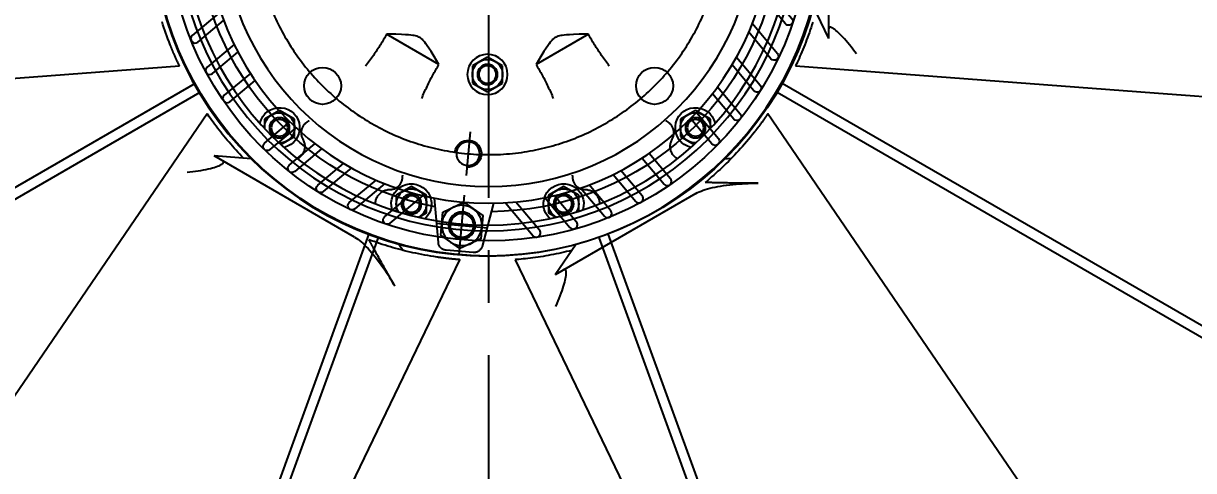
# Model space of a CAD drawing. Header units: millimetres. Extents: x -69382 to 174843, y -46375 to 101648.
# Drawn here: x -67801 to -66408, y -20554 to -20022 of the extents above; entities that cross this region are included whole.
import ezdxf

# ---------------------------------------------------------------- set-up
doc = ezdxf.new("R2010")
doc.units = ezdxf.units.MM
doc.header["$LTSCALE"] = 1000
for name, pattern in [('CENTER', [50.8, 31.75, -6.35, 6.35, -6.35]), ('CENTER2', [1.125, 0.75, -0.125, 0.125, -0.125]), ('PHANTOM', [2.5, 1.25, -0.25, 0.25, -0.25, 0.25, -0.25])]:
    doc.linetypes.add(name, pattern=pattern)
for name, color, linetype in [('1', 3, 'Continuous'), ('CEN', 1, 'CENTER'), ('DIM1', 1, 'Continuous'), ('PHA', 6, 'PHANTOM')]:
    doc.layers.add(name, color=color, linetype=linetype)
doc.styles.add('WGTXT', font='DotumChe.ttf')
doc.dimstyles.new('DIM-01', dxfattribs={"dimscale": 100, "dimtxt": 3, "dimasz": 0.6, "dimexe": 0, "dimexo": 0, "dimgap": 1, "dimtad": 1, "dimdec": 0, "dimrnd": 0.001, "dimzin": 1, "dimdsep": 46, "dimlunit": 6, "dimtxsty": 'WGTXT', "dimblk": 'DOT', "dimcen": 0, "dimclrd": 1, "dimclre": 1, "dimclrt": 3, "dimadec": 4, "dimazin": 0, "dimtfac": 1, "dimtdec": 0, "dimtix": 1, "dimtmove": 2, "dimatfit": 3, "dimldrblk": 'DOT', "dimfxl": 1.5, "dimlwd": -1, "dimarcsym": 0})

# ---------------------------------------------------------------- blocks, each defined once
blk = doc.blocks.new('MM2')
at = {"color": 140, "linetype": 'Continuous'}
for p, q in [((-27.5, 189), (27.5, 189)), ((-27.5, 189), (-27.5, 171.45)), ((27.5, 189), (27.5, 171.45)), ((-213, 63.5), (-164.99, 63.5)), ((-218, -58.5), (-218, 58.5)), ((-9, 28.62), (-9, 23)), ((9, 28.62), (9, 23)), ((-9, 23), (9, 23)), ((-213, -63.5), (-164.99, -63.5))]:
    blk.add_line(p, q, dxfattribs=at)
for points in [[(-21.11, 167.32), (-21.11, 187.57, -1), (-16.11, 187.57), (-16.11, 167.87)], [(21.11, 167.32), (21.11, 187.57, 1), (16.11, 187.57), (16.11, 167.87)], [(-60.55, 157.4), (-60.55, 179.32, -1), (-55.55, 179.32), (-55.55, 159.23)], [(-40.55, 163.7), (-40.55, 184.6, -1), (-35.55, 184.6), (-35.55, 164.85)], [(40.55, 163.7), (40.55, 184.6, 1), (35.55, 184.6), (35.55, 164.85)], [(60.55, 157.4), (60.55, 179.32, 1), (55.55, 179.32), (55.55, 159.23)], [(-80.55, 148.16), (-80.55, 171.36, -1), (-75.55, 171.36), (-75.55, 150.77)], [(80.55, 148.16), (80.55, 171.36, 1), (75.55, 171.36), (75.55, 150.77)], [(-100.55, 135.39), (-100.55, 160.96, -1), (-95.55, 160.96), (-95.55, 138.96)], [(100.55, 135.39), (100.55, 160.96, 1), (95.55, 160.96), (95.55, 138.96)], [(-135.39, 100.55), (-160.98, 100.55, 1), (-160.98, 95.55), (-138.96, 95.55)], [(135.39, 100.55), (160.98, 100.55, -1), (160.98, 95.55), (138.96, 95.55)], [(-148.16, 80.55), (-171.57, 80.55, 1), (-171.57, 75.55), (-150.77, 75.55)], [(148.16, 80.55), (171.57, 80.55, -1), (171.57, 75.55), (150.77, 75.55)], [(-157.4, 60.55), (-179.32, 60.55, 1), (-179.32, 55.55), (-159.23, 55.55)], [(157.4, 60.55), (179.32, 60.55, -1), (179.32, 55.55), (159.23, 55.55)], [(-163.7, 40.55), (-184.61, 40.55, 1), (-184.61, 35.55), (-164.85, 35.55)], [(163.7, 40.55), (184.61, 40.55, -1), (184.61, 35.55), (164.85, 35.55)], [(-167.32, 21.11), (-187.55, 21.11, 1), (-187.55, 16.11), (-167.87, 16.11)], [(167.32, 21.11), (187.55, 21.11, -1), (187.55, 16.11), (167.87, 16.11)], [(-167.32, -21.11), (-187.55, -21.11, -1), (-187.55, -16.11), (-167.87, -16.11)], [(167.32, -21.11), (187.55, -21.11, 1), (187.55, -16.11), (167.87, -16.11)], [(-163.7, -40.55), (-184.61, -40.55, -1), (-184.61, -35.55), (-164.85, -35.55)], [(163.7, -40.55), (184.61, -40.55, 1), (184.61, -35.55), (164.85, -35.55)], [(-157.4, -60.55), (-179.32, -60.55, -1), (-179.32, -55.55), (-159.23, -55.55)], [(157.4, -60.55), (179.32, -60.55, 1), (179.32, -55.55), (159.23, -55.55)], [(-148.16, -80.55), (-171.57, -80.55, -1), (-171.57, -75.55), (-150.77, -75.55)], [(148.16, -80.55), (171.57, -80.55, 1), (171.57, -75.55), (150.77, -75.55)], [(-135.39, -100.55), (-160.98, -100.55, -1), (-160.98, -95.55), (-138.96, -95.55)], [(135.39, -100.55), (160.98, -100.55, 1), (160.98, -95.55), (138.96, -95.55)], [(-100.55, -135.39), (-100.55, -160.96, 1), (-95.55, -160.96), (-95.55, -138.96)], [(100.55, -135.39), (100.55, -160.96, -1), (95.55, -160.96), (95.55, -138.96)], [(-80.55, -148.16), (-80.55, -171.36, 1), (-75.55, -171.36), (-75.55, -150.77)], [(80.55, -148.16), (80.55, -171.36, -1), (75.55, -171.36), (75.55, -150.77)], [(-60.55, -157.4), (-60.55, -179.32, 1), (-55.55, -179.32), (-55.55, -159.23)], [(60.55, -157.4), (60.55, -179.32, -1), (55.55, -179.32), (55.55, -159.23)], [(-40.55, -163.7), (-40.55, -184.6, 1), (-35.55, -184.6), (-35.55, -164.85)], [(40.55, -163.7), (40.55, -184.6, -1), (35.55, -184.6), (35.55, -164.85)], [(-21.11, -167.32), (-21.11, -187.57, 1), (-16.11, -187.57), (-16.11, -167.87)], [(21.11, -167.32), (21.11, -187.57, -1), (16.11, -187.57), (16.11, -167.87)]]:
    blk.add_lwpolyline(points, format="xyb", dxfattribs=at)
for points in [[(-106.11, 131.07), (-127.87, 146.3, 0.36397), (-134.27, 145.74), (-145.74, 134.28, 0.36397), (-146.3, 127.87), (-131.07, 106.12)], [(131.07, 106.11), (146.3, 127.87, 0.36397), (145.74, 134.27), (134.28, 145.74, 0.36397), (127.87, 146.3), (106.12, 131.07)], [(-131.07, -106.11), (-146.3, -127.87, 0.36397), (-145.74, -134.27), (-134.28, -145.74, 0.36397), (-127.87, -146.3), (-106.12, -131.07)], [(106.11, -131.07), (127.87, -146.3, 0.36397), (134.27, -145.74), (145.74, -134.28, 0.36397), (146.3, -127.87), (131.07, -106.12)]]:
    blk.add_lwpolyline(points, format="xyb")
for points in [[(-132.63, 115.66), (-119.25, 119.25), (-115.66, 132.63), (-125.46, 142.43), (-138.84, 138.84), (-142.43, 125.46)], [(115.66, 132.63), (119.25, 119.25), (132.63, 115.66), (142.43, 125.46), (138.84, 138.84), (125.46, 142.43)], [(-115.66, -132.63), (-119.25, -119.25), (-132.63, -115.66), (-142.43, -125.46), (-138.84, -138.84), (-125.46, -142.43)], [(132.63, -115.66), (119.25, -119.25), (115.66, -132.63), (125.46, -142.43), (138.84, -138.84), (142.43, -125.46)]]:
    blk.add_lwpolyline(points, close=True, dxfattribs=at)
for centre, radius in [((0, 0), 168.64), ((0, 0), 158.72), ((-129.05, 129.05), 12), ((129.05, 129.05), 12), ((-129.05, 129.05), 8), ((-129.05, 129.05), 8), ((-129.05, 129.05), 7), ((129.05, 129.05), 8), ((129.05, 129.05), 8), ((129.05, 129.05), 7), ((-98.78, 98.78), 7), ((98.78, 98.78), 7), ((0, 0), 7), ((-98.78, -98.78), 7), ((98.78, -98.78), 7), ((-129.05, -129.05), 12), ((129.05, -129.05), 12), ((-129.05, -129.05), 8), ((-129.05, -129.05), 8), ((-129.05, -129.05), 7), ((129.05, -129.05), 8), ((129.05, -129.05), 8), ((129.05, -129.05), 7)]:
    blk.add_circle(centre, radius, dxfattribs=at)
for centre, radius, start, end in [((0, 0), 173.64, 50.5317, 129.46573), ((0, 0), 173.64, 140.5317, 219.46573), ((-98.78, 98.78), 8, 226.64076, 135), ((0, 0), 173.64, 320.5317, 39.46573), ((98.78, 98.78), 8, 136.64076, 45), ((-213, 58.5), 5, 90, 180), ((-164.99, 68.5), 5, 270, 337.45276), ((0, 0), 30, 107.4576, 72.5424), ((0, 0), 8, 270, 180), ((-213, -58.5), 5, 180, 270), ((-164.99, -68.5), 5, 22.54724, 90), ((-98.78, -98.78), 8, 316.64076, 225), ((98.78, -98.78), 8, 46.64076, 315), ((0, 0), 173.64, 230.5317, 309.46573)]:
    blk.add_arc(centre, radius, start, end, dxfattribs=at)
at = {"layer": 'CEN'}
for p, q in [((-141.42, 141.42), (-116.31, 116.31)), ((-140.08, 118.02), (-118.02, 140.08)), ((141.42, 141.42), (116.31, 116.31)), ((118.02, 140.08), (140.08, 118.02)), ((-89.59, 89.59), (-107.98, 107.98)), ((89.59, 89.59), (107.98, 107.98)), ((-89.59, -89.59), (-107.98, -107.98)), ((89.59, -89.59), (107.98, -107.98)), ((-141.42, -141.42), (-116.31, -116.31)), ((-118.02, -140.08), (-140.08, -118.02)), ((141.42, -141.42), (116.31, -116.31)), ((140.08, -118.02), (118.02, -140.08))]:
    blk.add_line(p, q, dxfattribs=at)
blk.add_circle((0, 0), 139.7, dxfattribs=at)
blk = doc.blocks.new('새G')
at = {"color": 3, "linetype": 'Continuous'}
for p, q in [((-542.76, -309.9), (-174.69, -97.39)), ((174.69, -97.39), (542.76, -309.9)), ((-171.69, -102.59), (-539.76, -315.09)), ((539.76, -315.09), (171.69, -102.59)), ((-216.58, -586.28), (-71.22, -186.89)), ((71.22, -186.89), (216.58, -586.28)), ((-65.58, -188.94), (-210.94, -588.33)), ((210.94, -588.33), (65.58, -188.94))]:
    blk.add_line(p, q, dxfattribs=at)
blk = doc.blocks.new('IMPELLER')
for p, q in [((23533.61, 14686.37), (23533.61, 14589.77)), ((23543.14, 14609.73), (23533.61, 14589.77)), ((23676.59, 14592.43), (23707.71, 14574.46)), ((23765.5, 14574.46), (23796.63, 14592.43)), ((23727.61, 14573.65), (23732.11, 14576.24)), ((23727.61, 14568.45), (23727.61, 14573.65)), ((23732.11, 14576.24), (23736.61, 14578.84)), ((23736.61, 14578.84), (23741.11, 14576.24)), ((23741.11, 14576.24), (23745.61, 14573.65)), ((23745.61, 14573.65), (23745.61, 14568.45)), ((23727.61, 14563.25), (23727.61, 14568.45)), ((23745.61, 14568.45), (23745.61, 14563.25)), ((23732.11, 14560.66), (23727.61, 14563.25)), ((23736.61, 14558.06), (23732.11, 14560.66)), ((23741.11, 14560.66), (23736.61, 14558.06)), ((23745.61, 14563.25), (23741.11, 14560.66)), ((23608.36, 14544.5), (23612.86, 14547.1)), ((23612.86, 14547.1), (23617.36, 14544.5)), ((23855.85, 14544.5), (23860.35, 14547.1)), ((23860.35, 14547.1), (23864.85, 14544.5)), ((23603.86, 14541.9), (23608.36, 14544.5)), ((23603.86, 14536.71), (23603.86, 14541.9)), ((23617.36, 14544.5), (23621.86, 14541.9)), ((23621.86, 14541.9), (23621.86, 14536.71)), ((23851.35, 14541.9), (23855.85, 14544.5)), ((23851.35, 14536.71), (23851.35, 14541.9)), ((23864.85, 14544.5), (23869.35, 14541.9)), ((23869.35, 14541.9), (23869.35, 14536.71)), ((23603.86, 14536.49), (23603.86, 14536.71)), ((23621.86, 14536.71), (23621.86, 14531.51)), ((23851.35, 14531.51), (23851.35, 14536.71)), ((23869.35, 14536.71), (23869.35, 14536.49)), ((23617.36, 14528.91), (23613.65, 14526.77)), ((23621.86, 14531.51), (23617.36, 14528.91)), ((23855.85, 14528.91), (23851.35, 14531.51)), ((23859.56, 14526.77), (23855.85, 14528.91)), ((23595.95, 14518.27), (23591.45, 14518.62)), ((23815.66, 14471.69), (23899.32, 14519.99)), ((23877.26, 14518.27), (23899.32, 14519.99)), ((23612.66, 14497.61), (23696.32, 14449.31)), ((23682.31, 14496.61), (23686.81, 14499.21)), ((23686.81, 14499.21), (23691.31, 14501.81)), ((23691.31, 14501.81), (23695.81, 14499.21)), ((23695.81, 14499.21), (23700.31, 14496.61)), ((23772.9, 14496.61), (23777.4, 14499.21)), ((23777.4, 14499.21), (23781.9, 14501.81)), ((23781.9, 14501.81), (23786.4, 14499.21)), ((23786.4, 14499.21), (23790.9, 14496.61)), ((23682.31, 14491.41), (23682.31, 14496.61)), ((23682.31, 14487.13), (23682.31, 14491.41)), ((23700.31, 14496.61), (23700.31, 14491.41)), ((23700.31, 14491.41), (23700.31, 14486.22)), ((23772.9, 14491.41), (23772.9, 14496.61)), ((23772.9, 14486.22), (23772.9, 14491.41)), ((23790.9, 14496.61), (23790.9, 14491.41)), ((23790.9, 14491.41), (23790.9, 14487.13)), ((23695.81, 14483.62), (23695.62, 14483.51)), ((23700.31, 14486.22), (23695.81, 14483.62)), ((23777.4, 14483.62), (23772.9, 14486.22)), ((23777.59, 14483.51), (23777.4, 14483.62)), ((23683.8, 14467.55), (23696.32, 14449.31)), ((23789.41, 14467.55), (23786.86, 14463.83))]:
    blk.add_line(p, q)
at = {"flags": 128}
for points in [[(23925.38, 14586.09), (23926.08, 14587.86), (23926.75, 14589.63), (23927.4, 14591.37), (23928.01, 14593.09), (23928.61, 14594.78), (23929.18, 14596.47), (23929.73, 14598.15), (23930.27, 14599.83)], [(23543.05, 14599.47), (23543.55, 14597.94), (23544.05, 14596.43), (23544.56, 14594.92), (23545.08, 14593.43), (23545.61, 14591.95), (23546.14, 14590.48), (23546.69, 14589.02), (23547.24, 14587.58), (23547.8, 14586.16), (23548.37, 14584.75), (23548.94, 14583.34), (23549.52, 14581.96), (23550.1, 14580.6), (23550.67, 14579.29), (23551.23, 14578.03), (23551.78, 14576.82), (23552.32, 14575.64), (23552.78, 14574.66), (23553.12, 14573.95), (23553.25, 14573.66)], [(23517.12, 14580.72), (23518.16, 14582.14), (23519.19, 14583.5), (23520.21, 14584.81), (23521.24, 14586.1), (23522.27, 14587.34), (23523.27, 14588.51), (23524.24, 14589.61), (23525.17, 14590.63), (23526.08, 14591.58), (23526.94, 14592.45), (23527.77, 14593.24), (23528.55, 14593.96), (23529.29, 14594.59), (23529.98, 14595.14), (23530.63, 14595.6), (23531.21, 14595.97), (23531.73, 14596.25), (23532.18, 14596.44), (23532.57, 14596.54), (23532.9, 14596.56), (23533.18, 14596.48), (23533.41, 14596.29), (23533.55, 14595.97), (23533.61, 14595.49)], [(23664.11, 14573.38), (23664.7, 14574.16), (23665.29, 14574.95), (23665.88, 14575.74), (23666.45, 14576.52), (23667.02, 14577.31), (23667.59, 14578.11), (23668.15, 14578.9), (23668.7, 14579.69), (23669.24, 14580.49), (23669.78, 14581.29), (23670.31, 14582.08), (23670.83, 14582.88), (23671.35, 14583.68), (23671.86, 14584.47), (23672.36, 14585.27), (23672.86, 14586.07), (23673.35, 14586.86), (23673.83, 14587.66), (23674.3, 14588.45), (23674.77, 14589.24), (23675.23, 14590.03), (23675.68, 14590.82), (23676.14, 14591.62), (23676.59, 14592.43)], [(23676.59, 14592.43), (23682.05, 14592.34), (23685.51, 14592.23), (23687.9, 14592.12), (23689.67, 14592), (23691.04, 14591.87), (23692.14, 14591.72), (23693.05, 14591.56), (23693.83, 14591.39), (23694.51, 14591.19), (23695.12, 14590.98), (23695.68, 14590.73), (23696.2, 14590.46), (23696.69, 14590.15), (23697.18, 14589.79), (23697.67, 14589.37), (23698.18, 14588.88), (23698.72, 14588.29), (23699.32, 14587.58), (23699.99, 14586.7), (23700.79, 14585.58), (23701.78, 14584.11), (23703.08, 14582.09), (23704.89, 14579.15), (23707.71, 14574.46)], [(23765.5, 14574.46), (23768.32, 14579.15), (23770.13, 14582.09), (23771.43, 14584.11), (23772.42, 14585.58), (23773.22, 14586.7), (23773.89, 14587.58), (23774.49, 14588.29), (23775.03, 14588.88), (23775.54, 14589.37), (23776.03, 14589.79), (23776.52, 14590.15), (23777.02, 14590.46), (23777.54, 14590.73), (23778.09, 14590.98), (23778.7, 14591.19), (23779.38, 14591.39), (23780.16, 14591.56), (23781.07, 14591.72), (23782.17, 14591.87), (23783.54, 14592), (23785.31, 14592.12), (23787.7, 14592.23), (23791.16, 14592.34), (23796.63, 14592.43)], [(23796.63, 14592.43), (23797.08, 14591.62), (23797.53, 14590.82), (23797.98, 14590.03), (23798.44, 14589.24), (23798.91, 14588.45), (23799.38, 14587.66), (23799.86, 14586.86), (23800.35, 14586.07), (23800.85, 14585.27), (23801.35, 14584.47), (23801.86, 14583.68), (23802.38, 14582.88), (23802.9, 14582.08), (23803.43, 14581.29), (23803.97, 14580.49), (23804.51, 14579.69), (23805.07, 14578.9), (23805.62, 14578.11), (23806.19, 14577.31), (23806.76, 14576.52), (23807.34, 14575.74), (23807.92, 14574.95), (23808.51, 14574.16), (23809.11, 14573.38)], [(23920.58, 14574.97), (23920.7, 14575.23), (23920.83, 14575.51), (23920.96, 14575.8), (23921.1, 14576.11), (23921.25, 14576.42), (23921.4, 14576.75), (23921.55, 14577.08), (23921.7, 14577.41), (23921.85, 14577.75), (23922.01, 14578.09), (23922.16, 14578.43), (23922.31, 14578.76), (23922.45, 14579.1), (23922.6, 14579.44), (23922.75, 14579.77), (23922.9, 14580.11), (23923.04, 14580.44), (23923.18, 14580.77), (23923.32, 14581.09), (23923.46, 14581.41), (23923.6, 14581.74), (23923.73, 14582.05), (23923.86, 14582.37), (23923.99, 14582.68)], [(23923.99, 14582.68), (23924.06, 14582.83), (23924.12, 14582.98), (23924.18, 14583.13), (23924.24, 14583.28), (23924.3, 14583.42), (23924.36, 14583.57), (23924.42, 14583.72), (23924.48, 14583.86), (23924.54, 14584.01), (23924.6, 14584.15), (23924.66, 14584.29), (23924.72, 14584.43), (23924.77, 14584.58), (23924.83, 14584.72), (23924.89, 14584.86), (23924.95, 14585), (23925, 14585.14), (23925.06, 14585.27), (23925.11, 14585.41), (23925.17, 14585.55), (23925.22, 14585.69), (23925.28, 14585.82), (23925.33, 14585.96), (23925.38, 14586.09)], [(23553.25, 14573.66), (23339.93, 14557.6), (23233.28, 14549.56), (23179.95, 14545.52), (23126.63, 14541.45)], [(23707.71, 14574.46), (23707.24, 14573.67), (23706.77, 14572.88), (23706.31, 14572.09), (23705.85, 14571.29), (23705.4, 14570.49), (23704.95, 14569.69), (23704.5, 14568.87), (23704.06, 14568.05), (23703.62, 14567.22), (23703.18, 14566.39), (23702.75, 14565.55), (23702.31, 14564.7), (23701.89, 14563.85), (23701.46, 14562.99), (23701.04, 14562.13), (23700.62, 14561.26), (23700.21, 14560.39), (23699.8, 14559.51), (23699.4, 14558.62), (23699, 14557.73), (23698.61, 14556.84), (23698.22, 14555.94), (23697.83, 14555.04), (23697.45, 14554.13)], [(23775.76, 14554.13), (23775.38, 14555.04), (23774.99, 14555.94), (23774.61, 14556.84), (23774.21, 14557.73), (23773.81, 14558.62), (23773.41, 14559.51), (23773, 14560.39), (23772.59, 14561.26), (23772.17, 14562.13), (23771.75, 14562.99), (23771.33, 14563.85), (23770.9, 14564.7), (23770.47, 14565.55), (23770.03, 14566.39), (23769.59, 14567.22), (23769.15, 14568.05), (23768.71, 14568.87), (23768.26, 14569.69), (23767.81, 14570.49), (23767.36, 14571.29), (23766.9, 14572.09), (23766.44, 14572.88), (23765.98, 14573.67), (23765.5, 14574.46)], [(23919.96, 14573.66), (23919.96, 14573.66), (23919.96, 14573.67), (23919.96, 14573.68), (23919.97, 14573.69), (23919.98, 14573.7), (23919.99, 14573.73), (23920, 14573.75), (23920.01, 14573.78), (23920.03, 14573.81), (23920.05, 14573.85), (23920.07, 14573.9), (23920.09, 14573.95), (23920.12, 14574), (23920.15, 14574.06), (23920.18, 14574.13), (23920.21, 14574.2), (23920.25, 14574.27), (23920.29, 14574.36), (23920.33, 14574.45), (23920.37, 14574.54), (23920.42, 14574.64), (23920.47, 14574.75), (23920.52, 14574.86), (23920.58, 14574.97)], [(24346.57, 14541.43), (24293.25, 14545.49), (24239.93, 14549.53), (24133.27, 14557.58), (23919.96, 14573.66)], [(23328.55, 14191.71), (23358.72, 14235.86), (23388.88, 14280.02), (23449.18, 14368.36), (23569.77, 14545.06)], [(23569.77, 14545.06), (23569.77, 14545.06), (23569.77, 14545.05), (23569.78, 14545.04), (23569.79, 14545.03), (23569.8, 14545.02), (23569.81, 14545), (23569.82, 14544.98), (23569.84, 14544.95), (23569.86, 14544.92), (23569.89, 14544.88), (23569.92, 14544.84), (23569.95, 14544.8), (23569.98, 14544.75), (23570.02, 14544.69), (23570.06, 14544.63), (23570.11, 14544.57), (23570.15, 14544.5), (23570.21, 14544.42), (23570.26, 14544.34), (23570.32, 14544.26), (23570.38, 14544.17), (23570.45, 14544.07), (23570.52, 14543.97), (23570.6, 14543.86)], [(23570.6, 14543.86), (23570.76, 14543.63), (23570.93, 14543.38), (23571.12, 14543.12), (23571.31, 14542.84), (23571.51, 14542.56), (23571.72, 14542.27), (23571.93, 14541.97), (23572.15, 14541.67), (23572.36, 14541.37), (23572.58, 14541.07), (23572.8, 14540.77), (23573.01, 14540.47), (23573.23, 14540.17), (23573.45, 14539.88), (23573.67, 14539.58), (23573.88, 14539.29), (23574.1, 14539), (23574.31, 14538.71), (23574.52, 14538.43), (23574.73, 14538.15), (23574.94, 14537.87), (23575.15, 14537.59), (23575.36, 14537.32), (23575.56, 14537.05)], [(23626.7, 14529.92), (23626.48, 14530.34), (23626.27, 14530.77), (23626.1, 14531.21), (23625.97, 14531.64), (23625.86, 14532.07), (23625.77, 14532.53), (23625.71, 14533), (23625.68, 14533.47), (23625.68, 14533.95), (23625.71, 14534.41), (23625.76, 14534.85), (23625.84, 14535.3), (23625.96, 14535.76), (23626.1, 14536.21), (23626.28, 14536.65), (23626.47, 14537.07), (23626.69, 14537.47), (23626.93, 14537.85), (23627.2, 14538.23), (23627.5, 14538.6), (23627.82, 14538.95), (23628.17, 14539.27), (23628.51, 14539.57), (23628.87, 14539.83)], [(23628.87, 14539.83), (23628.93, 14539.87), (23628.99, 14539.91), (23629.05, 14539.96), (23629.12, 14540), (23629.18, 14540.04), (23629.24, 14540.08), (23629.3, 14540.13), (23629.36, 14540.17), (23629.42, 14540.21), (23629.48, 14540.25), (23629.54, 14540.3), (23629.6, 14540.34), (23629.66, 14540.38), (23629.72, 14540.42), (23629.78, 14540.46), (23629.84, 14540.51), (23629.9, 14540.55), (23629.96, 14540.59), (23630.02, 14540.63), (23630.08, 14540.68), (23630.14, 14540.72), (23630.2, 14540.76), (23630.26, 14540.8), (23630.32, 14540.85)], [(23842.89, 14540.85), (23842.95, 14540.8), (23843.01, 14540.76), (23843.07, 14540.72), (23843.13, 14540.68), (23843.19, 14540.63), (23843.25, 14540.59), (23843.31, 14540.55), (23843.37, 14540.51), (23843.43, 14540.46), (23843.49, 14540.42), (23843.55, 14540.38), (23843.61, 14540.34), (23843.67, 14540.3), (23843.73, 14540.25), (23843.79, 14540.21), (23843.85, 14540.17), (23843.91, 14540.13), (23843.97, 14540.08), (23844.04, 14540.04), (23844.1, 14540), (23844.16, 14539.96), (23844.22, 14539.91), (23844.28, 14539.87), (23844.34, 14539.83)], [(23844.34, 14539.83), (23844.7, 14539.57), (23845.05, 14539.27), (23845.39, 14538.95), (23845.71, 14538.6), (23846.01, 14538.23), (23846.28, 14537.85), (23846.52, 14537.47), (23846.74, 14537.07), (23846.93, 14536.65), (23847.11, 14536.21), (23847.25, 14535.76), (23847.37, 14535.3), (23847.45, 14534.85), (23847.51, 14534.41), (23847.53, 14533.95), (23847.53, 14533.47), (23847.5, 14533), (23847.44, 14532.53), (23847.36, 14532.07), (23847.25, 14531.64), (23847.11, 14531.21), (23846.94, 14530.77), (23846.74, 14530.34), (23846.51, 14529.92)], [(23881.76, 14518.62), (23882.89, 14519.78), (23884, 14520.96), (23885.1, 14522.14), (23886.19, 14523.32), (23887.27, 14524.51), (23888.33, 14525.7), (23889.38, 14526.89), (23890.41, 14528.09), (23891.43, 14529.29), (23892.43, 14530.49), (23893.42, 14531.69), (23894.39, 14532.89), (23895.35, 14534.09), (23896.29, 14535.28), (23897.21, 14536.48), (23898.12, 14537.68), (23899.01, 14538.86), (23899.86, 14540.01), (23900.67, 14541.12), (23901.45, 14542.2), (23902.19, 14543.26), (23902.82, 14544.15), (23903.26, 14544.8), (23903.44, 14545.06)], [(23903.44, 14545.06), (24024.01, 14368.34), (24084.3, 14280), (24114.47, 14235.84), (24144.65, 14191.69)], [(23575.56, 14537.05), (23575.66, 14536.92), (23575.76, 14536.79), (23575.86, 14536.67), (23575.95, 14536.54), (23576.05, 14536.41), (23576.15, 14536.29), (23576.24, 14536.16), (23576.34, 14536.04), (23576.43, 14535.91), (23576.53, 14535.79), (23576.62, 14535.67), (23576.72, 14535.55), (23576.81, 14535.43), (23576.91, 14535.31), (23577, 14535.19), (23577.09, 14535.07), (23577.18, 14534.95), (23577.28, 14534.83), (23577.37, 14534.72), (23577.46, 14534.6), (23577.55, 14534.48), (23577.64, 14534.37), (23577.73, 14534.25), (23577.82, 14534.14)], [(23577.82, 14534.14), (23579.01, 14532.66), (23580.2, 14531.19), (23581.39, 14529.76), (23582.57, 14528.37), (23583.74, 14527.01), (23584.91, 14525.67), (23586.09, 14524.35), (23587.27, 14523.04), (23588.46, 14521.75), (23589.66, 14520.48), (23590.87, 14519.22), (23592.07, 14517.98), (23593.29, 14516.76), (23594.51, 14515.55), (23595.73, 14514.35), (23596.96, 14513.17), (23598.2, 14512), (23599.45, 14510.84), (23600.7, 14509.7), (23601.96, 14508.57), (23603.22, 14507.46), (23604.5, 14506.35), (23605.77, 14505.26), (23607.06, 14504.19)], [(23623.59, 14518.27), (23624.07, 14518.56), (23624.52, 14518.87), (23624.94, 14519.21), (23625.35, 14519.59), (23625.75, 14520.01), (23626.12, 14520.45), (23626.45, 14520.9), (23626.74, 14521.36), (23626.99, 14521.84), (23627.23, 14522.35), (23627.43, 14522.89), (23627.59, 14523.44), (23627.72, 14523.99), (23627.81, 14524.52), (23627.86, 14525.06), (23627.87, 14525.62), (23627.85, 14526.2), (23627.79, 14526.77), (23627.7, 14527.32), (23627.57, 14527.85), (23627.41, 14528.37), (23627.21, 14528.89), (23626.97, 14529.41), (23626.7, 14529.92)], [(23846.51, 14529.92), (23846.24, 14529.41), (23846, 14528.89), (23845.8, 14528.37), (23845.64, 14527.85), (23845.51, 14527.32), (23845.42, 14526.77), (23845.36, 14526.2), (23845.34, 14525.62), (23845.35, 14525.06), (23845.4, 14524.52), (23845.49, 14523.99), (23845.62, 14523.44), (23845.78, 14522.89), (23845.99, 14522.35), (23846.22, 14521.84), (23846.48, 14521.36), (23846.76, 14520.9), (23847.1, 14520.45), (23847.46, 14520.01), (23847.86, 14519.59), (23848.27, 14519.21), (23848.69, 14518.87), (23849.14, 14518.56), (23849.62, 14518.27)], [(23915.4, 14510.24), (23913.64, 14510.43), (23911.96, 14510.64), (23910.3, 14510.87), (23908.67, 14511.12), (23907.09, 14511.38), (23905.58, 14511.66), (23904.14, 14511.95), (23902.79, 14512.25), (23901.51, 14512.56), (23900.33, 14512.87), (23899.23, 14513.19), (23898.22, 14513.52), (23897.3, 14513.84), (23896.48, 14514.17), (23895.76, 14514.49), (23895.15, 14514.81), (23894.65, 14515.12), (23894.26, 14515.42), (23893.97, 14515.71), (23893.79, 14515.99), (23893.72, 14516.27), (23893.77, 14516.55), (23893.97, 14516.84), (23894.36, 14517.13)], [(23575.63, 14503.77), (23576.66, 14503.77), (23577.7, 14503.77), (23578.76, 14503.77), (23579.82, 14503.77), (23580.88, 14503.77), (23581.95, 14503.77), (23583.03, 14503.78), (23584.1, 14503.79), (23585.18, 14503.79), (23586.26, 14503.8), (23587.34, 14503.81), (23588.42, 14503.83), (23589.5, 14503.84), (23590.59, 14503.85), (23591.68, 14503.87), (23592.77, 14503.88), (23593.85, 14503.9), (23594.94, 14503.92), (23596.04, 14503.94), (23597.13, 14503.96), (23598.22, 14503.98), (23599.31, 14504), (23600.4, 14504.03), (23601.5, 14504.05)], [(23601.5, 14504.05), (23601.72, 14504.06), (23601.94, 14504.06), (23602.17, 14504.07), (23602.4, 14504.07), (23602.62, 14504.08), (23602.85, 14504.08), (23603.08, 14504.09), (23603.31, 14504.09), (23603.54, 14504.1), (23603.77, 14504.1), (23604, 14504.11), (23604.23, 14504.12), (23604.46, 14504.12), (23604.69, 14504.13), (23604.93, 14504.13), (23605.16, 14504.14), (23605.4, 14504.15), (23605.63, 14504.15), (23605.87, 14504.16), (23606.1, 14504.16), (23606.34, 14504.17), (23606.58, 14504.18), (23606.82, 14504.18), (23607.06, 14504.19)], [(23686.01, 14506.84), (23685.96, 14506.4), (23685.88, 14505.95), (23685.77, 14505.49), (23685.63, 14505.04), (23685.46, 14504.59), (23685.27, 14504.17), (23685.06, 14503.77), (23684.83, 14503.39), (23684.56, 14503), (23684.26, 14502.63), (23683.94, 14502.28), (23683.6, 14501.95), (23683.25, 14501.65), (23682.9, 14501.39), (23682.52, 14501.13), (23682.11, 14500.89), (23681.68, 14500.68), (23681.24, 14500.5), (23680.8, 14500.35), (23680.37, 14500.23), (23679.93, 14500.13), (23679.46, 14500.06), (23678.99, 14500.02), (23678.51, 14500.01)], [(23686.17, 14508.6), (23686.16, 14508.53), (23686.16, 14508.46), (23686.15, 14508.38), (23686.14, 14508.31), (23686.14, 14508.24), (23686.13, 14508.16), (23686.12, 14508.09), (23686.11, 14508.02), (23686.11, 14507.94), (23686.1, 14507.87), (23686.1, 14507.8), (23686.09, 14507.72), (23686.08, 14507.65), (23686.08, 14507.58), (23686.07, 14507.5), (23686.06, 14507.43), (23686.06, 14507.36), (23686.05, 14507.28), (23686.04, 14507.21), (23686.04, 14507.13), (23686.03, 14507.06), (23686.02, 14506.99), (23686.02, 14506.91), (23686.01, 14506.84)], [(23787.2, 14506.84), (23787.19, 14506.91), (23787.19, 14506.99), (23787.18, 14507.06), (23787.17, 14507.13), (23787.17, 14507.21), (23787.16, 14507.28), (23787.15, 14507.36), (23787.15, 14507.43), (23787.14, 14507.5), (23787.14, 14507.58), (23787.13, 14507.65), (23787.12, 14507.72), (23787.12, 14507.8), (23787.11, 14507.87), (23787.1, 14507.94), (23787.1, 14508.02), (23787.09, 14508.09), (23787.08, 14508.16), (23787.08, 14508.24), (23787.07, 14508.31), (23787.06, 14508.38), (23787.06, 14508.46), (23787.05, 14508.53), (23787.04, 14508.6)], [(23794.7, 14500.01), (23794.22, 14500.02), (23793.75, 14500.06), (23793.28, 14500.13), (23792.84, 14500.23), (23792.41, 14500.35), (23791.97, 14500.5), (23791.53, 14500.68), (23791.11, 14500.89), (23790.7, 14501.13), (23790.31, 14501.39), (23789.96, 14501.65), (23789.61, 14501.95), (23789.27, 14502.28), (23788.95, 14502.63), (23788.65, 14503), (23788.39, 14503.39), (23788.15, 14503.77), (23787.94, 14504.17), (23787.75, 14504.59), (23787.58, 14505.04), (23787.44, 14505.49), (23787.33, 14505.95), (23787.25, 14506.4), (23787.2, 14506.84)], [(23612.66, 14497.61), (23611.65, 14498.15), (23610.57, 14498.65), (23609.46, 14499.11), (23608.3, 14499.54), (23607.05, 14499.95), (23605.72, 14500.35), (23604.3, 14500.74), (23602.79, 14501.11), (23601.21, 14501.45), (23599.57, 14501.78), (23597.87, 14502.08), (23596.12, 14502.35), (23594.32, 14502.61), (23592.48, 14502.83), (23590.59, 14503.04), (23588.68, 14503.21), (23586.8, 14503.36), (23584.98, 14503.48), (23583.22, 14503.58), (23581.53, 14503.65), (23579.91, 14503.7), (23578.39, 14503.74), (23576.96, 14503.76), (23575.63, 14503.77)], [(23678.51, 14500.01), (23677.94, 14499.99), (23677.37, 14499.93), (23676.81, 14499.84), (23676.29, 14499.72), (23675.77, 14499.57), (23675.24, 14499.37), (23674.71, 14499.14), (23674.21, 14498.87), (23673.73, 14498.58), (23673.29, 14498.26), (23672.87, 14497.92), (23672.45, 14497.54), (23672.06, 14497.12), (23671.7, 14496.67), (23671.37, 14496.22), (23671.09, 14495.76), (23670.84, 14495.28), (23670.6, 14494.76), (23670.41, 14494.22), (23670.24, 14493.67), (23670.12, 14493.13), (23670.04, 14492.59), (23669.99, 14492.05), (23669.98, 14491.49)], [(23803.23, 14491.49), (23803.22, 14492.05), (23803.17, 14492.59), (23803.09, 14493.13), (23802.97, 14493.67), (23802.81, 14494.22), (23802.61, 14494.76), (23802.38, 14495.28), (23802.12, 14495.76), (23801.84, 14496.22), (23801.51, 14496.67), (23801.15, 14497.12), (23800.76, 14497.54), (23800.34, 14497.92), (23799.92, 14498.26), (23799.48, 14498.58), (23799, 14498.87), (23798.5, 14499.14), (23797.97, 14499.37), (23797.45, 14499.57), (23796.93, 14499.72), (23796.4, 14499.84), (23795.84, 14499.93), (23795.27, 14499.99), (23794.7, 14500.01)], [(23766.6, 14459.78), (23768.48, 14460.07), (23770.35, 14460.37), (23772.18, 14460.68), (23773.97, 14461.01), (23775.74, 14461.34), (23777.48, 14461.69), (23779.21, 14462.05), (23780.94, 14462.42), (23782.65, 14462.81), (23784.35, 14463.21), (23786.04, 14463.62), (23787.72, 14464.05), (23789.39, 14464.48), (23791.05, 14464.94), (23792.7, 14465.4), (23794.34, 14465.87), (23795.97, 14466.36), (23797.59, 14466.86), (23799.21, 14467.38), (23800.81, 14467.9), (23802.41, 14468.44), (23804, 14468.99), (23805.58, 14469.55), (23807.16, 14470.13)], [(23815.66, 14471.69), (23814.68, 14471.08), (23813.71, 14470.4), (23812.76, 14469.67), (23811.81, 14468.88), (23810.83, 14468), (23809.81, 14467.05), (23808.77, 14466.01), (23807.69, 14464.89), (23806.6, 14463.69), (23805.5, 14462.43), (23804.39, 14461.11), (23803.28, 14459.74), (23802.16, 14458.31), (23801.04, 14456.82), (23799.92, 14455.29), (23798.81, 14453.72), (23797.75, 14452.17), (23796.73, 14450.65), (23795.77, 14449.17), (23794.86, 14447.75), (23794.01, 14446.38), (23793.21, 14445.08), (23792.48, 14443.85), (23791.81, 14442.7)], [(23804.5, 14465.24), (23804.6, 14465.44), (23804.71, 14465.64), (23804.82, 14465.83), (23804.93, 14466.03), (23805.04, 14466.23), (23805.15, 14466.43), (23805.26, 14466.63), (23805.36, 14466.83), (23805.47, 14467.03), (23805.58, 14467.24), (23805.7, 14467.44), (23805.81, 14467.64), (23805.92, 14467.85), (23806.03, 14468.05), (23806.14, 14468.25), (23806.25, 14468.46), (23806.36, 14468.67), (23806.48, 14468.87), (23806.59, 14469.08), (23806.7, 14469.29), (23806.82, 14469.5), (23806.93, 14469.71), (23807.04, 14469.92), (23807.16, 14470.13)], [(23686.35, 14463.83), (23687.93, 14463.43), (23689.5, 14463.06), (23691.07, 14462.69), (23692.64, 14462.34), (23694.21, 14462), (23695.77, 14461.68), (23697.33, 14461.37), (23698.88, 14461.07), (23700.43, 14460.79), (23701.97, 14460.52), (23703.51, 14460.26), (23705.03, 14460.02), (23706.54, 14459.79), (23708.05, 14459.58), (23709.55, 14459.38), (23711.04, 14459.18), (23712.51, 14459.01), (23713.93, 14458.85), (23715.3, 14458.7), (23716.62, 14458.57), (23717.91, 14458.45), (23718.99, 14458.36), (23719.77, 14458.29), (23720.09, 14458.27)], [(23791.81, 14442.7), (23792.32, 14443.59), (23792.85, 14444.5), (23793.37, 14445.41), (23793.9, 14446.33), (23794.43, 14447.25), (23794.97, 14448.18), (23795.5, 14449.11), (23796.03, 14450.05), (23796.56, 14450.98), (23797.09, 14451.92), (23797.62, 14452.86), (23798.15, 14453.81), (23798.68, 14454.75), (23799.21, 14455.7), (23799.75, 14456.65), (23800.28, 14457.6), (23800.8, 14458.55), (23801.33, 14459.5), (23801.86, 14460.46), (23802.39, 14461.41), (23802.92, 14462.37), (23803.44, 14463.33), (23803.97, 14464.28), (23804.5, 14465.24)], [(23720.09, 14458.27), (23627.34, 14265.5), (23580.97, 14169.11), (23557.81, 14120.91), (23534.67, 14072.7)], [(23753.12, 14458.27), (23753.12, 14458.27), (23753.13, 14458.27), (23753.14, 14458.27), (23753.15, 14458.27), (23753.17, 14458.27), (23753.19, 14458.27), (23753.22, 14458.28), (23753.25, 14458.28), (23753.29, 14458.28), (23753.33, 14458.29), (23753.38, 14458.29), (23753.44, 14458.29), (23753.5, 14458.3), (23753.56, 14458.3), (23753.63, 14458.31), (23753.71, 14458.32), (23753.8, 14458.32), (23753.89, 14458.33), (23753.99, 14458.34), (23754.09, 14458.35), (23754.2, 14458.36), (23754.32, 14458.37), (23754.44, 14458.38), (23754.57, 14458.39)], [(23938.52, 14072.69), (23915.37, 14120.9), (23892.21, 14169.1), (23845.85, 14265.49), (23753.12, 14458.27)], [(23754.57, 14458.39), (23754.85, 14458.41), (23755.15, 14458.44), (23755.47, 14458.47), (23755.81, 14458.5), (23756.16, 14458.53), (23756.51, 14458.56), (23756.87, 14458.6), (23757.24, 14458.63), (23757.61, 14458.67), (23757.98, 14458.71), (23758.35, 14458.75), (23758.71, 14458.79), (23759.08, 14458.83), (23759.45, 14458.87), (23759.81, 14458.91), (23760.17, 14458.95), (23760.53, 14458.99), (23760.89, 14459.03), (23761.24, 14459.07), (23761.59, 14459.11), (23761.93, 14459.16), (23762.27, 14459.2), (23762.62, 14459.24), (23762.95, 14459.28)], [(23762.95, 14459.28), (23763.11, 14459.3), (23763.27, 14459.32), (23763.43, 14459.35), (23763.59, 14459.37), (23763.75, 14459.39), (23763.9, 14459.41), (23764.06, 14459.43), (23764.22, 14459.45), (23764.37, 14459.47), (23764.52, 14459.49), (23764.68, 14459.51), (23764.83, 14459.53), (23764.98, 14459.55), (23765.13, 14459.57), (23765.28, 14459.6), (23765.43, 14459.62), (23765.58, 14459.64), (23765.73, 14459.66), (23765.87, 14459.68), (23766.02, 14459.7), (23766.17, 14459.72), (23766.31, 14459.74), (23766.46, 14459.76), (23766.6, 14459.78)], [(23695.91, 14430.5), (23695.2, 14432.12), (23694.54, 14433.69), (23693.91, 14435.23), (23693.31, 14436.77), (23692.75, 14438.27), (23692.24, 14439.72), (23691.77, 14441.11), (23691.35, 14442.43), (23690.98, 14443.69), (23690.66, 14444.88), (23690.39, 14445.99), (23690.16, 14447.02), (23689.99, 14447.98), (23689.86, 14448.85), (23689.78, 14449.64), (23689.75, 14450.33), (23689.77, 14450.92), (23689.83, 14451.41), (23689.94, 14451.8), (23690.09, 14452.09), (23690.29, 14452.3), (23690.57, 14452.39), (23690.92, 14452.36), (23691.36, 14452.17)]]:
    blk.add_lwpolyline(points, dxfattribs=at)
for centre, radius in [((23736.61, 14660.45), 200), ((23736.61, 14660.45), 185), ((23736.61, 14660.45), 181.63), ((23736.61, 14568.45), 12), ((23736.61, 14568.45), 6), ((23736.61, 14568.45), 6), ((23736.61, 14568.45), 5.23), ((23612.86, 14536.71), 6), ((23612.86, 14536.71), 6), ((23612.86, 14536.71), 4.93), ((23860.35, 14536.71), 6), ((23860.35, 14536.71), 6), ((23860.35, 14536.71), 4.93), ((23691.31, 14491.41), 6), ((23691.31, 14491.41), 6), ((23781.9, 14491.41), 6), ((23781.9, 14491.41), 6), ((23691.31, 14491.41), 4.93), ((23781.9, 14491.41), 4.93)]:
    blk.add_circle(centre, radius)
for centre, radius, start, end in [((23736.61, 14568.45), 9, 120, 180), ((23736.61, 14568.45), 9, 60, 120), ((23736.61, 14568.45), 9, 0, 60), ((23736.61, 14568.45), 9, 180, 240), ((23736.61, 14568.45), 9, 300, 0), ((23736.61, 14568.45), 9, 240, 300), ((23612.86, 14536.71), 12, 283.1086, 166.8914), ((23860.35, 14536.71), 12, 13.1086, 256.8914), ((23612.86, 14536.71), 9, 120, 180), ((23612.86, 14536.71), 9, 60, 120), ((23612.86, 14536.71), 9, 0, 60), ((23860.35, 14536.71), 9, 120, 180), ((23860.35, 14536.71), 9, 60, 120), ((23860.35, 14536.71), 9, 0, 60), ((23612.86, 14536.71), 9, 180, 181.42016), ((23612.86, 14536.71), 9, 300, 0), ((23860.35, 14536.71), 9, 180, 240), ((23860.35, 14536.71), 9, 358.57984, 0), ((23612.86, 14536.71), 9, 268.57984, 300), ((23860.35, 14536.71), 9, 240, 271.42016), ((23691.31, 14491.41), 12, 313.1086, 196.8914), ((23691.31, 14491.41), 9, 120, 180), ((23691.31, 14491.41), 9, 60, 120), ((23691.31, 14491.41), 9, 0, 60), ((23781.9, 14491.41), 12, 343.1086, 226.8914), ((23781.9, 14491.41), 9, 120, 180), ((23781.9, 14491.41), 9, 60, 120), ((23781.9, 14491.41), 9, 0, 60), ((23691.31, 14491.41), 9, 180, 211.42016), ((23691.31, 14491.41), 9, 300, 0), ((23781.9, 14491.41), 9, 180, 240), ((23781.9, 14491.41), 9, 328.57984, 0), ((23691.31, 14491.41), 9, 298.57984, 300), ((23781.9, 14491.41), 9, 240, 241.42016)]:
    blk.add_arc(centre, radius, start, end)
blk = doc.blocks.new('_Dot')
at = {"layer": 'DIM1'}
blk.add_line((0, 0), (-1, 0), dxfattribs=at)
at = {"layer": 'DIM1', "const_width": 0.5}
blk.add_lwpolyline([(-0.25, 0, 1), (0.25, 0, 1)], format="xyb", close=True, dxfattribs=at)
blk = doc.blocks.new('*D542')
at = {"color": 1, "linetype": 'ByBlock', "lineweight": -2, "transparency": 16777216}
for p, q in [((-66747.1, -18449.2), (-62475.1, -18449.2)), ((-66747.1, -21349.2), (-62475.1, -21349.2))]:
    blk.add_line(p, q, dxfattribs=at)
at = {"color": 1, "transparency": 16777216}
blk.add_line((-62475.1, -18649.2), (-62475.1, -21149.2), dxfattribs=at)
at = {"layer": 'Defpoints', "color": 0, "linetype": 'ByBlock', "transparency": 16777216}
for p in [(-67247.1, -18449.2), (-67247.1, -21349.2), (-62475.1, -21349.2)]:
    blk.add_point(p, dxfattribs=at)
at = {"color": 1, "linetype": 'ByBlock', "transparency": 16777216, "xscale": 200, "yscale": 200, "zscale": 200}
for p, rotation in [((-62475.1, -18449.2), 90), ((-62475.1, -21349.2), 270)]:
    blk.add_blockref('_Dot', p, dxfattribs=dict(at, rotation=rotation))
at = {"color": 3, "linetype": 'ByBlock', "transparency": 16777216, "insert": (-62930.4, -19899.2), "char_height": 500, "attachment_point": 5, "rotation": 90, "style": 'WGTXT'}
blk.add_mtext('De', dxfattribs=at)
blk = doc.blocks.new('*D543')
at = {"color": 1, "linetype": 'ByBlock', "lineweight": -2, "transparency": 16777216}
for p, q in [((-66747.1, -18649.2), (-64148.1, -18649.2)), ((-66747.1, -21149.2), (-64148.1, -21149.2))]:
    blk.add_line(p, q, dxfattribs=at)
at = {"color": 1, "transparency": 16777216}
blk.add_line((-64148.1, -18849.2), (-64148.1, -20949.2), dxfattribs=at)
at = {"layer": 'Defpoints', "color": 0, "linetype": 'ByBlock', "transparency": 16777216}
for p in [(-67247.1, -18649.2), (-67247.1, -21149.2), (-64148.1, -21149.2)]:
    blk.add_point(p, dxfattribs=at)
at = {"color": 1, "linetype": 'ByBlock', "transparency": 16777216, "xscale": 200, "yscale": 200, "zscale": 200}
for p, rotation in [((-64148.1, -18649.2), 90), ((-64148.1, -21149.2), 270)]:
    blk.add_blockref('_Dot', p, dxfattribs=dict(at, rotation=rotation))
at = {"color": 3, "linetype": 'ByBlock', "transparency": 16777216, "insert": (-64598.4, -19899.2), "char_height": 500, "attachment_point": 5, "rotation": 90, "style": 'WGTXT'}
blk.add_mtext('D', dxfattribs=at)

msp = doc.modelspace()

# ---------------------------------------------------------------- linework, layer by layer
at = {"color": 3}
msp.add_circle((-67247.1365, -19899.2016), 1450, dxfattribs=at)
for centre, radius in [((-67247.1365, -19899.2016), 1262), ((-67247.1365, -19899.2016), 1250), ((-67247.1365, -19899.2016), 1250), ((-67247.1365, -19899.2016), 400), ((-67247.1365, -19899.2016), 382), ((-67444.7022, -20096.7672), 22), ((-67049.5709, -20096.7672), 22)]:
    msp.add_circle(centre, radius)
at = {"layer": '1', "color": 1, "linetype": 'CENTER2', "ltscale": 0.5}
msp.add_line((-67247.1365, -17604.7813), (-67247.1365, -21472.2683), dxfattribs=at)
msp.add_circle((-67247.1365, -19899.2016), 1360, dxfattribs=at)

# ---------------------------------------------------------------- block references
at = {"xscale": -2, "yscale": 2, "zscale": 2}
for name, p in [('새G', (-67247.1365, -19899.2016)), ('IMPELLER', (-19775.2181, -49220.1012))]:
    msp.add_blockref(name, p, dxfattribs=at)
at = {"layer": 'PHA', "xscale": -2, "yscale": 2, "zscale": 2, "rotation": 39.99999999982192}
msp.add_blockref('MM2', (-67247.1365, -19899.2016), dxfattribs=at)

# ---------------------------------------------------------------- dimensions: what is measured, and where the dimension line sits
at = {"linetype": 'ByBlock'}
for base, p1, p2, text, picture, middle in [((-62475.1145, -21349.2016), (-67247.1365, -18449.2016), (-67247.1365, -21349.2016), 'De', '*D542', (-62930.4407, -19899.2016)), ((-64148.0991, -21149.2016), (-67247.1365, -18649.2016), (-67247.1365, -21149.2016), 'D', '*D543', (-64598.432, -19899.2016))]:
    dim = msp.add_linear_dim(base=base, p1=p1, p2=p2, angle=90, text=text, dimstyle='DIM-01', override={"dimtxt": 5, "dimasz": 2, "dimexo": 5, "dimgap": 2, "dimfxl": 1.25}, dxfattribs=at)
    dim.commit()
    dim.dimension.update_dxf_attribs({"geometry": picture, "text_midpoint": middle})

doc.saveas('drawing.dxf')
